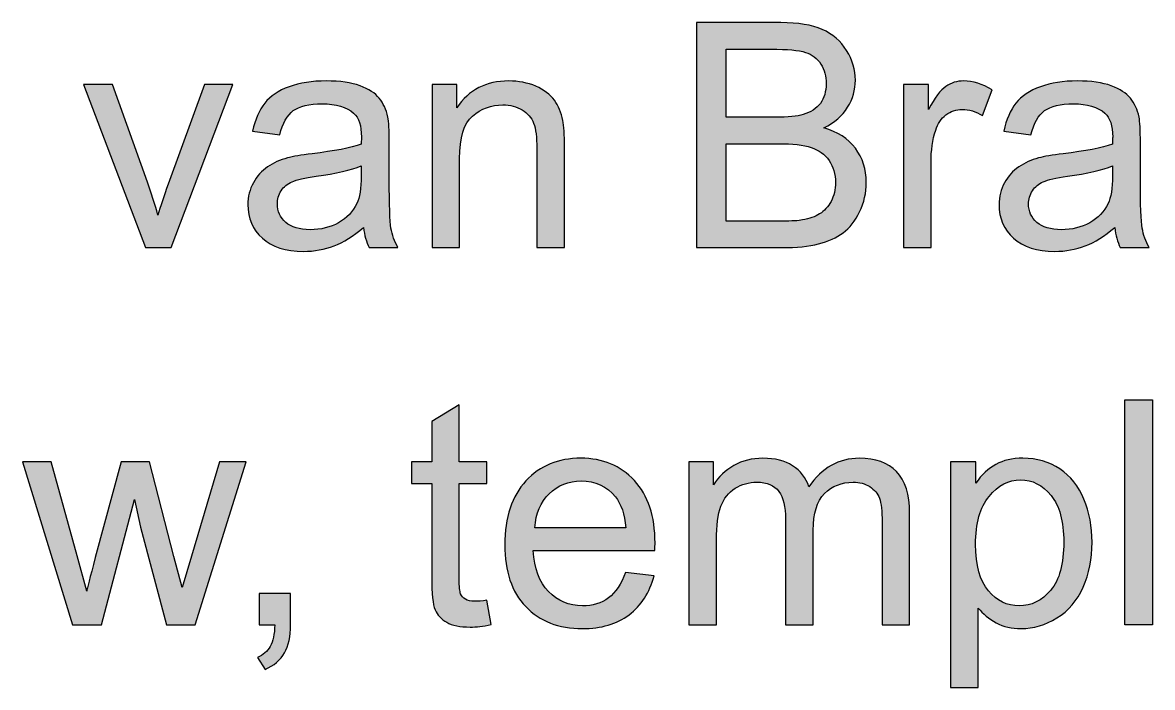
# Model space of a CAD drawing. Extents: x 65 to 355, y 40 to 244.
# Drawn here: x 228.62 to 240.04, y 40.79 to 47.5 of the extents above; entities that cross this region are included whole.
import ezdxf

# ---------------------------------------------------------------- set-up
doc = ezdxf.new("R2010")
doc.units = 0
doc.header["$MEASUREMENT"] = 0
doc.layers.add('COPYRIGHT_NOTICE', color=7, linetype='CONTINUOUS')

# ---------------------------------------------------------------- blocks, each defined once
blk = doc.blocks.new('BLOCK_7')
at = {"layer": 'COPYRIGHT_NOTICE'}
h = blk.add_hatch(color=7, dxfattribs=at)
h.dxf.hatch_style = 2
edge = h.paths.add_edge_path()
edge.add_spline(control_points=[(235.43, 45.23), (235.43, 45.23), (235.43, 47.502), (235.43, 47.502), (235.43, 47.502), (236.283, 47.502), (236.283, 47.502), (236.457, 47.502), (236.596, 47.479), (236.701, 47.433), (236.806, 47.387), (236.888, 47.317), (236.947, 47.221), (237.007, 47.125), (237.036, 47.025), (237.036, 46.921), (237.036, 46.824), (237.01, 46.732), (236.957, 46.647), (236.904, 46.561), (236.825, 46.492), (236.718, 46.439), (236.856, 46.399), (236.962, 46.33), (237.036, 46.233), (237.109, 46.135), (237.146, 46.021), (237.146, 45.888), (237.146, 45.782), (237.124, 45.683), (237.079, 45.592), (237.034, 45.5), (236.978, 45.429), (236.912, 45.38), (236.846, 45.33), (236.763, 45.293), (236.664, 45.268), (236.564, 45.242), (236.441, 45.23), (236.297, 45.23), (236.297, 45.23), (235.43, 45.23), (235.43, 45.23)], knot_values=[0, 0, 0, 0, 1, 1, 1, 2, 2, 2, 3, 3, 3, 4, 4, 4, 5, 5, 5, 6, 6, 6, 7, 7, 7, 8, 8, 8, 9, 9, 9, 10, 10, 10, 11, 11, 11, 12, 12, 12, 13, 13, 13, 14, 14, 14, 14], degree=3, periodic=1)
edge = h.paths.add_edge_path()
edge.add_spline(control_points=[(235.731, 46.547), (235.731, 46.547), (236.222, 46.547), (236.222, 46.547), (236.356, 46.547), (236.451, 46.556), (236.509, 46.574), (236.586, 46.596), (236.643, 46.634), (236.682, 46.687), (236.721, 46.74), (236.74, 46.806), (236.74, 46.885), (236.74, 46.961), (236.722, 47.027), (236.686, 47.084), (236.65, 47.142), (236.598, 47.181), (236.531, 47.202), (236.464, 47.224), (236.348, 47.234), (236.185, 47.234), (236.185, 47.234), (235.731, 47.234), (235.731, 47.234), (235.731, 47.234), (235.731, 46.547), (235.731, 46.547)], knot_values=[0, 0, 0, 0, 1, 1, 1, 2, 2, 2, 3, 3, 3, 4, 4, 4, 5, 5, 5, 6, 6, 6, 7, 7, 7, 8, 8, 8, 9, 9, 9, 9], degree=3, periodic=1)
edge = h.paths.add_edge_path()
edge.add_spline(control_points=[(235.731, 45.498), (235.731, 45.498), (236.297, 45.498), (236.297, 45.498), (236.394, 45.498), (236.462, 45.501), (236.501, 45.509), (236.571, 45.521), (236.629, 45.542), (236.675, 45.571), (236.722, 45.6), (236.76, 45.642), (236.79, 45.697), (236.82, 45.752), (236.835, 45.816), (236.835, 45.888), (236.835, 45.973), (236.813, 46.047), (236.77, 46.11), (236.726, 46.172), (236.666, 46.216), (236.589, 46.241), (236.512, 46.267), (236.401, 46.279), (236.257, 46.279), (236.257, 46.279), (235.731, 46.279), (235.731, 46.279), (235.731, 46.279), (235.731, 45.498), (235.731, 45.498)], knot_values=[0, 0, 0, 0, 1, 1, 1, 2, 2, 2, 3, 3, 3, 4, 4, 4, 5, 5, 5, 6, 6, 6, 7, 7, 7, 8, 8, 8, 9, 9, 9, 10, 10, 10, 10], degree=3, periodic=1)
h = blk.add_hatch(color=7, dxfattribs=at)
h.dxf.hatch_style = 2
edge = h.paths.add_edge_path()
edge.add_spline(control_points=[(232.068, 45.433), (231.964, 45.345), (231.865, 45.283), (231.769, 45.247), (231.674, 45.211), (231.571, 45.192), (231.461, 45.192), (231.281, 45.192), (231.142, 45.237), (231.045, 45.325), (230.947, 45.413), (230.899, 45.526), (230.899, 45.664), (230.899, 45.744), (230.917, 45.818), (230.954, 45.885), (230.991, 45.951), (231.039, 46.005), (231.098, 46.045), (231.158, 46.085), (231.224, 46.116), (231.299, 46.136), (231.354, 46.151), (231.436, 46.165), (231.547, 46.178), (231.772, 46.205), (231.938, 46.237), (232.044, 46.275), (232.045, 46.313), (232.046, 46.337), (232.046, 46.347), (232.046, 46.461), (232.02, 46.541), (231.967, 46.588), (231.896, 46.651), (231.79, 46.682), (231.649, 46.682), (231.518, 46.682), (231.421, 46.659), (231.358, 46.613), (231.296, 46.567), (231.25, 46.486), (231.22, 46.369), (231.22, 46.369), (230.947, 46.406), (230.947, 46.406), (230.972, 46.523), (231.013, 46.617), (231.069, 46.689), (231.126, 46.761), (231.208, 46.816), (231.316, 46.855), (231.423, 46.894), (231.548, 46.913), (231.69, 46.913), (231.83, 46.913), (231.944, 46.897), (232.032, 46.864), (232.12, 46.831), (232.185, 46.789), (232.226, 46.739), (232.267, 46.689), (232.296, 46.625), (232.313, 46.549), (232.322, 46.501), (232.327, 46.415), (232.327, 46.291), (232.327, 46.291), (232.327, 45.919), (232.327, 45.919), (232.327, 45.66), (232.333, 45.496), (232.344, 45.427), (232.357, 45.358), (232.38, 45.293), (232.415, 45.23), (232.415, 45.23), (232.124, 45.23), (232.124, 45.23), (232.095, 45.288), (232.076, 45.355), (232.068, 45.433)], knot_values=[0, 0, 0, 0, 1, 1, 1, 2, 2, 2, 3, 3, 3, 4, 4, 4, 5, 5, 5, 6, 6, 6, 7, 7, 7, 8, 8, 8, 9, 9, 9, 10, 10, 10, 11, 11, 11, 12, 12, 12, 13, 13, 13, 14, 14, 14, 15, 15, 15, 16, 16, 16, 17, 17, 17, 18, 18, 18, 19, 19, 19, 20, 20, 20, 21, 21, 21, 22, 22, 22, 23, 23, 23, 24, 24, 24, 25, 25, 25, 26, 26, 26, 27, 27, 27, 27], degree=3, periodic=1)
edge = h.paths.add_edge_path()
edge.add_spline(control_points=[(232.044, 46.056), (231.943, 46.014), (231.791, 45.979), (231.589, 45.95), (231.474, 45.934), (231.393, 45.915), (231.345, 45.895), (231.298, 45.874), (231.261, 45.844), (231.235, 45.804), (231.209, 45.764), (231.197, 45.72), (231.197, 45.671), (231.197, 45.597), (231.225, 45.535), (231.281, 45.485), (231.337, 45.436), (231.42, 45.411), (231.528, 45.411), (231.636, 45.411), (231.732, 45.435), (231.815, 45.481), (231.899, 45.529), (231.96, 45.593), (232, 45.675), (232.03, 45.737), (232.044, 45.83), (232.044, 45.954), (232.044, 45.954), (232.044, 46.056), (232.044, 46.056)], knot_values=[0, 0, 0, 0, 1, 1, 1, 2, 2, 2, 3, 3, 3, 4, 4, 4, 5, 5, 5, 6, 6, 6, 7, 7, 7, 8, 8, 8, 9, 9, 9, 10, 10, 10, 10], degree=3, periodic=1)
h = blk.add_hatch(color=7, dxfattribs=at)
h.dxf.hatch_style = 2
edge = h.paths.add_edge_path()
edge.add_spline(control_points=[(232.759, 45.23), (232.759, 45.23), (232.759, 46.876), (232.759, 46.876), (232.759, 46.876), (233.01, 46.876), (233.01, 46.876), (233.01, 46.876), (233.01, 46.642), (233.01, 46.642), (233.131, 46.823), (233.306, 46.913), (233.534, 46.913), (233.634, 46.913), (233.725, 46.895), (233.808, 46.86), (233.891, 46.824), (233.953, 46.777), (233.995, 46.719), (234.036, 46.661), (234.065, 46.593), (234.081, 46.513), (234.092, 46.462), (234.097, 46.371), (234.097, 46.242), (234.097, 46.242), (234.097, 45.23), (234.097, 45.23), (234.097, 45.23), (233.818, 45.23), (233.818, 45.23), (233.818, 45.23), (233.818, 46.231), (233.818, 46.231), (233.818, 46.345), (233.807, 46.43), (233.785, 46.486), (233.764, 46.543), (233.725, 46.587), (233.67, 46.621), (233.615, 46.655), (233.55, 46.671), (233.475, 46.671), (233.356, 46.671), (233.254, 46.634), (233.168, 46.558), (233.081, 46.483), (233.038, 46.34), (233.038, 46.129), (233.038, 46.129), (233.038, 45.23), (233.038, 45.23), (233.038, 45.23), (232.759, 45.23), (232.759, 45.23)], knot_values=[0, 0, 0, 0, 1, 1, 1, 2, 2, 2, 3, 3, 3, 4, 4, 4, 5, 5, 5, 6, 6, 6, 7, 7, 7, 8, 8, 8, 9, 9, 9, 10, 10, 10, 11, 11, 11, 12, 12, 12, 13, 13, 13, 14, 14, 14, 15, 15, 15, 16, 16, 16, 17, 17, 17, 18, 18, 18, 18], degree=3, periodic=1)
h = blk.add_hatch(color=7, dxfattribs=at)
h.dxf.hatch_style = 2
edge = h.paths.add_edge_path()
edge.add_spline(control_points=[(237.521, 45.23), (237.521, 45.23), (237.521, 46.876), (237.521, 46.876), (237.521, 46.876), (237.773, 46.876), (237.773, 46.876), (237.773, 46.876), (237.773, 46.626), (237.773, 46.626), (237.837, 46.743), (237.896, 46.82), (237.95, 46.857), (238.004, 46.895), (238.064, 46.913), (238.129, 46.913), (238.223, 46.913), (238.319, 46.883), (238.416, 46.823), (238.416, 46.823), (238.32, 46.564), (238.32, 46.564), (238.252, 46.605), (238.184, 46.625), (238.115, 46.625), (238.054, 46.625), (238, 46.607), (237.951, 46.57), (237.902, 46.533), (237.868, 46.482), (237.847, 46.417), (237.816, 46.318), (237.8, 46.209), (237.8, 46.092), (237.8, 46.092), (237.8, 45.23), (237.8, 45.23), (237.8, 45.23), (237.521, 45.23), (237.521, 45.23)], knot_values=[0, 0, 0, 0, 1, 1, 1, 2, 2, 2, 3, 3, 3, 4, 4, 4, 5, 5, 5, 6, 6, 6, 7, 7, 7, 8, 8, 8, 9, 9, 9, 10, 10, 10, 11, 11, 11, 12, 12, 12, 13, 13, 13, 13], degree=3, periodic=1)
h = blk.add_hatch(color=7, dxfattribs=at)
h.dxf.hatch_style = 2
edge = h.paths.add_edge_path()
edge.add_spline(control_points=[(239.656, 45.433), (239.553, 45.345), (239.453, 45.283), (239.358, 45.247), (239.262, 45.211), (239.16, 45.192), (239.05, 45.192), (238.869, 45.192), (238.73, 45.237), (238.633, 45.325), (238.536, 45.413), (238.487, 45.526), (238.487, 45.664), (238.487, 45.744), (238.506, 45.818), (238.543, 45.885), (238.579, 45.951), (238.627, 46.005), (238.687, 46.045), (238.746, 46.085), (238.813, 46.116), (238.887, 46.136), (238.942, 46.151), (239.025, 46.165), (239.135, 46.178), (239.361, 46.205), (239.526, 46.237), (239.633, 46.275), (239.634, 46.313), (239.635, 46.337), (239.635, 46.347), (239.635, 46.461), (239.608, 46.541), (239.556, 46.588), (239.484, 46.651), (239.378, 46.682), (239.238, 46.682), (239.107, 46.682), (239.01, 46.659), (238.947, 46.613), (238.885, 46.567), (238.838, 46.486), (238.808, 46.369), (238.808, 46.369), (238.535, 46.406), (238.535, 46.406), (238.56, 46.523), (238.601, 46.617), (238.658, 46.689), (238.715, 46.761), (238.797, 46.816), (238.905, 46.855), (239.012, 46.894), (239.136, 46.913), (239.278, 46.913), (239.419, 46.913), (239.533, 46.897), (239.621, 46.864), (239.708, 46.831), (239.773, 46.789), (239.814, 46.739), (239.856, 46.689), (239.885, 46.625), (239.901, 46.549), (239.911, 46.501), (239.915, 46.415), (239.915, 46.291), (239.915, 46.291), (239.915, 45.919), (239.915, 45.919), (239.915, 45.66), (239.921, 45.496), (239.933, 45.427), (239.945, 45.358), (239.968, 45.293), (240.004, 45.23), (240.004, 45.23), (239.712, 45.23), (239.712, 45.23), (239.683, 45.288), (239.665, 45.355), (239.656, 45.433)], knot_values=[0, 0, 0, 0, 1, 1, 1, 2, 2, 2, 3, 3, 3, 4, 4, 4, 5, 5, 5, 6, 6, 6, 7, 7, 7, 8, 8, 8, 9, 9, 9, 10, 10, 10, 11, 11, 11, 12, 12, 12, 13, 13, 13, 14, 14, 14, 15, 15, 15, 16, 16, 16, 17, 17, 17, 18, 18, 18, 19, 19, 19, 20, 20, 20, 21, 21, 21, 22, 22, 22, 23, 23, 23, 24, 24, 24, 25, 25, 25, 26, 26, 26, 27, 27, 27, 27], degree=3, periodic=1)
edge = h.paths.add_edge_path()
edge.add_spline(control_points=[(239.633, 46.056), (239.532, 46.014), (239.38, 45.979), (239.177, 45.95), (239.062, 45.934), (238.981, 45.915), (238.934, 45.895), (238.886, 45.874), (238.85, 45.844), (238.824, 45.804), (238.798, 45.764), (238.785, 45.72), (238.785, 45.671), (238.785, 45.597), (238.813, 45.535), (238.869, 45.485), (238.926, 45.436), (239.008, 45.411), (239.117, 45.411), (239.224, 45.411), (239.32, 45.435), (239.403, 45.481), (239.488, 45.529), (239.549, 45.593), (239.588, 45.675), (239.618, 45.737), (239.633, 45.83), (239.633, 45.954), (239.633, 45.954), (239.633, 46.056), (239.633, 46.056)], knot_values=[0, 0, 0, 0, 1, 1, 1, 2, 2, 2, 3, 3, 3, 4, 4, 4, 5, 5, 5, 6, 6, 6, 7, 7, 7, 8, 8, 8, 9, 9, 9, 10, 10, 10, 10], degree=3, periodic=1)
h = blk.add_hatch(color=7, dxfattribs=at)
h.dxf.hatch_style = 2
edge = h.paths.add_edge_path()
edge.add_spline(control_points=[(229.863, 45.23), (229.863, 45.23), (229.237, 46.876), (229.237, 46.876), (229.237, 46.876), (229.532, 46.876), (229.532, 46.876), (229.532, 46.876), (229.885, 45.89), (229.885, 45.89), (229.923, 45.784), (229.958, 45.673), (229.99, 45.558), (230.015, 45.645), (230.05, 45.749), (230.094, 45.871), (230.094, 45.871), (230.46, 46.876), (230.46, 46.876), (230.46, 46.876), (230.747, 46.876), (230.747, 46.876), (230.747, 46.876), (230.124, 45.23), (230.124, 45.23), (230.124, 45.23), (229.863, 45.23), (229.863, 45.23)], knot_values=[0, 0, 0, 0, 1, 1, 1, 2, 2, 2, 3, 3, 3, 4, 4, 4, 5, 5, 5, 6, 6, 6, 7, 7, 7, 8, 8, 8, 9, 9, 9, 9], degree=3, periodic=1)
h = blk.add_hatch(color=7, dxfattribs=at)
h.dxf.hatch_style = 2
edge = h.paths.add_edge_path()
edge.add_spline(control_points=[(233.314, 41.669), (233.314, 41.669), (233.355, 41.423), (233.355, 41.423), (233.276, 41.406), (233.206, 41.398), (233.144, 41.398), (233.042, 41.398), (232.964, 41.414), (232.908, 41.446), (232.852, 41.478), (232.813, 41.52), (232.79, 41.572), (232.768, 41.625), (232.756, 41.735), (232.756, 41.902), (232.756, 41.902), (232.756, 42.849), (232.756, 42.849), (232.756, 42.849), (232.552, 42.849), (232.552, 42.849), (232.552, 42.849), (232.552, 43.066), (232.552, 43.066), (232.552, 43.066), (232.756, 43.066), (232.756, 43.066), (232.756, 43.066), (232.756, 43.474), (232.756, 43.474), (232.756, 43.474), (233.034, 43.641), (233.034, 43.641), (233.034, 43.641), (233.034, 43.066), (233.034, 43.066), (233.034, 43.066), (233.314, 43.066), (233.314, 43.066), (233.314, 43.066), (233.314, 42.849), (233.314, 42.849), (233.314, 42.849), (233.034, 42.849), (233.034, 42.849), (233.034, 42.849), (233.034, 41.886), (233.034, 41.886), (233.034, 41.807), (233.039, 41.756), (233.048, 41.733), (233.058, 41.71), (233.074, 41.692), (233.097, 41.679), (233.119, 41.665), (233.15, 41.658), (233.192, 41.658), (233.223, 41.658), (233.264, 41.662), (233.314, 41.669)], knot_values=[0, 0, 0, 0, 1, 1, 1, 2, 2, 2, 3, 3, 3, 4, 4, 4, 5, 5, 5, 6, 6, 6, 7, 7, 7, 8, 8, 8, 9, 9, 9, 10, 10, 10, 11, 11, 11, 12, 12, 12, 13, 13, 13, 14, 14, 14, 15, 15, 15, 16, 16, 16, 17, 17, 17, 18, 18, 18, 19, 19, 19, 20, 20, 20, 20], degree=3, periodic=1)
h = blk.add_hatch(color=7, dxfattribs=at)
h.dxf.hatch_style = 2
h.paths.add_polyline_path([(239.757, 41.42), (239.757, 43.692), (240.036, 43.692), (240.036, 41.42)])
h = blk.add_hatch(color=7, dxfattribs=at)
h.dxf.hatch_style = 2
edge = h.paths.add_edge_path()
edge.add_spline(control_points=[(229.127, 41.42), (229.127, 41.42), (228.623, 43.066), (228.623, 43.066), (228.623, 43.066), (228.911, 43.066), (228.911, 43.066), (228.911, 43.066), (229.173, 42.116), (229.173, 42.116), (229.173, 42.116), (229.271, 41.762), (229.271, 41.762), (229.275, 41.78), (229.303, 41.893), (229.357, 42.102), (229.357, 42.102), (229.618, 43.066), (229.618, 43.066), (229.618, 43.066), (229.905, 43.066), (229.905, 43.066), (229.905, 43.066), (230.152, 42.111), (230.152, 42.111), (230.152, 42.111), (230.234, 41.797), (230.234, 41.797), (230.234, 41.797), (230.328, 42.114), (230.328, 42.114), (230.328, 42.114), (230.611, 43.066), (230.611, 43.066), (230.611, 43.066), (230.882, 43.066), (230.882, 43.066), (230.882, 43.066), (230.367, 41.42), (230.367, 41.42), (230.367, 41.42), (230.077, 41.42), (230.077, 41.42), (230.077, 41.42), (229.815, 42.406), (229.815, 42.406), (229.815, 42.406), (229.752, 42.686), (229.752, 42.686), (229.752, 42.686), (229.419, 41.42), (229.419, 41.42), (229.419, 41.42), (229.127, 41.42), (229.127, 41.42)], knot_values=[0, 0, 0, 0, 1, 1, 1, 2, 2, 2, 3, 3, 3, 4, 4, 4, 5, 5, 5, 6, 6, 6, 7, 7, 7, 8, 8, 8, 9, 9, 9, 10, 10, 10, 11, 11, 11, 12, 12, 12, 13, 13, 13, 14, 14, 14, 15, 15, 15, 16, 16, 16, 17, 17, 17, 18, 18, 18, 18], degree=3, periodic=1)
h = blk.add_hatch(color=7, dxfattribs=at)
h.dxf.hatch_style = 2
edge = h.paths.add_edge_path()
edge.add_spline(control_points=[(234.714, 41.95), (234.714, 41.95), (235.002, 41.914), (235.002, 41.914), (234.957, 41.746), (234.872, 41.615), (234.749, 41.522), (234.627, 41.429), (234.469, 41.382), (234.278, 41.382), (234.037, 41.382), (233.847, 41.457), (233.706, 41.605), (233.564, 41.753), (233.494, 41.961), (233.494, 42.229), (233.494, 42.506), (233.565, 42.721), (233.708, 42.874), (233.85, 43.027), (234.035, 43.103), (234.263, 43.103), (234.483, 43.103), (234.663, 43.028), (234.803, 42.878), (234.942, 42.728), (235.012, 42.518), (235.012, 42.246), (235.012, 42.229), (235.011, 42.204), (235.01, 42.171), (235.01, 42.171), (233.782, 42.171), (233.782, 42.171), (233.792, 41.991), (233.844, 41.852), (233.936, 41.756), (234.028, 41.66), (234.142, 41.612), (234.28, 41.612), (234.382, 41.612), (234.469, 41.639), (234.542, 41.693), (234.614, 41.746), (234.672, 41.832), (234.714, 41.95)], knot_values=[0, 0, 0, 0, 1, 1, 1, 2, 2, 2, 3, 3, 3, 4, 4, 4, 5, 5, 5, 6, 6, 6, 7, 7, 7, 8, 8, 8, 9, 9, 9, 10, 10, 10, 11, 11, 11, 12, 12, 12, 13, 13, 13, 14, 14, 14, 15, 15, 15, 15], degree=3, periodic=1)
edge = h.paths.add_edge_path()
edge.add_spline(control_points=[(233.798, 42.401), (233.798, 42.401), (234.717, 42.401), (234.717, 42.401), (234.705, 42.539), (234.67, 42.643), (234.612, 42.713), (234.523, 42.82), (234.407, 42.874), (234.266, 42.874), (234.138, 42.874), (234.03, 42.831), (233.943, 42.745), (233.855, 42.659), (233.807, 42.545), (233.798, 42.401)], knot_values=[0, 0, 0, 0, 1, 1, 1, 2, 2, 2, 3, 3, 3, 4, 4, 4, 5, 5, 5, 5], degree=3, periodic=1)
h = blk.add_hatch(color=7, dxfattribs=at)
h.dxf.hatch_style = 2
edge = h.paths.add_edge_path()
edge.add_spline(control_points=[(235.353, 41.42), (235.353, 41.42), (235.353, 43.066), (235.353, 43.066), (235.353, 43.066), (235.603, 43.066), (235.603, 43.066), (235.603, 43.066), (235.603, 42.835), (235.603, 42.835), (235.654, 42.916), (235.723, 42.981), (235.809, 43.03), (235.894, 43.079), (235.992, 43.103), (236.102, 43.103), (236.224, 43.103), (236.324, 43.078), (236.402, 43.027), (236.48, 42.977), (236.535, 42.906), (236.567, 42.815), (236.697, 43.007), (236.867, 43.103), (237.075, 43.103), (237.239, 43.103), (237.364, 43.058), (237.452, 42.968), (237.54, 42.877), (237.584, 42.738), (237.584, 42.55), (237.584, 42.55), (237.584, 41.42), (237.584, 41.42), (237.584, 41.42), (237.306, 41.42), (237.306, 41.42), (237.306, 41.42), (237.306, 42.457), (237.306, 42.457), (237.306, 42.568), (237.297, 42.649), (237.279, 42.698), (237.261, 42.747), (237.228, 42.786), (237.181, 42.816), (237.133, 42.846), (237.077, 42.861), (237.013, 42.861), (236.898, 42.861), (236.801, 42.823), (236.725, 42.746), (236.648, 42.669), (236.61, 42.546), (236.61, 42.376), (236.61, 42.376), (236.61, 41.42), (236.61, 41.42), (236.61, 41.42), (236.331, 41.42), (236.331, 41.42), (236.331, 41.42), (236.331, 42.489), (236.331, 42.489), (236.331, 42.613), (236.308, 42.706), (236.263, 42.768), (236.217, 42.83), (236.143, 42.861), (236.04, 42.861), (235.961, 42.861), (235.888, 42.841), (235.822, 42.799), (235.755, 42.758), (235.707, 42.697), (235.677, 42.618), (235.647, 42.538), (235.632, 42.424), (235.632, 42.274), (235.632, 42.274), (235.632, 41.42), (235.632, 41.42), (235.632, 41.42), (235.353, 41.42), (235.353, 41.42)], knot_values=[0, 0, 0, 0, 1, 1, 1, 2, 2, 2, 3, 3, 3, 4, 4, 4, 5, 5, 5, 6, 6, 6, 7, 7, 7, 8, 8, 8, 9, 9, 9, 10, 10, 10, 11, 11, 11, 12, 12, 12, 13, 13, 13, 14, 14, 14, 15, 15, 15, 16, 16, 16, 17, 17, 17, 18, 18, 18, 19, 19, 19, 20, 20, 20, 21, 21, 21, 22, 22, 22, 23, 23, 23, 24, 24, 24, 25, 25, 25, 26, 26, 26, 27, 27, 27, 28, 28, 28, 28], degree=3, periodic=1)
h = blk.add_hatch(color=7, dxfattribs=at)
h.dxf.hatch_style = 2
edge = h.paths.add_edge_path()
edge.add_spline(control_points=[(237.998, 40.789), (237.998, 40.789), (237.998, 43.066), (237.998, 43.066), (237.998, 43.066), (238.252, 43.066), (238.252, 43.066), (238.252, 43.066), (238.252, 42.852), (238.252, 42.852), (238.311, 42.936), (238.379, 42.999), (238.455, 43.041), (238.53, 43.082), (238.621, 43.103), (238.729, 43.103), (238.869, 43.103), (238.994, 43.067), (239.101, 42.995), (239.208, 42.922), (239.29, 42.82), (239.345, 42.689), (239.399, 42.557), (239.427, 42.412), (239.427, 42.255), (239.427, 42.087), (239.397, 41.935), (239.336, 41.8), (239.276, 41.665), (239.188, 41.562), (239.072, 41.49), (238.957, 41.418), (238.836, 41.382), (238.709, 41.382), (238.616, 41.382), (238.533, 41.402), (238.458, 41.441), (238.385, 41.481), (238.324, 41.53), (238.277, 41.59), (238.277, 41.59), (238.277, 40.789), (238.277, 40.789), (238.277, 40.789), (237.998, 40.789), (237.998, 40.789)], knot_values=[0, 0, 0, 0, 1, 1, 1, 2, 2, 2, 3, 3, 3, 4, 4, 4, 5, 5, 5, 6, 6, 6, 7, 7, 7, 8, 8, 8, 9, 9, 9, 10, 10, 10, 11, 11, 11, 12, 12, 12, 13, 13, 13, 14, 14, 14, 15, 15, 15, 15], degree=3, periodic=1)
edge = h.paths.add_edge_path()
edge.add_spline(control_points=[(238.25, 42.233), (238.25, 42.022), (238.293, 41.865), (238.379, 41.764), (238.464, 41.663), (238.568, 41.612), (238.69, 41.612), (238.814, 41.612), (238.92, 41.664), (239.009, 41.769), (239.097, 41.874), (239.141, 42.037), (239.141, 42.257), (239.141, 42.467), (239.098, 42.624), (239.012, 42.728), (238.926, 42.833), (238.823, 42.885), (238.703, 42.885), (238.584, 42.885), (238.479, 42.829), (238.387, 42.718), (238.296, 42.607), (238.25, 42.445), (238.25, 42.233)], knot_values=[0, 0, 0, 0, 1, 1, 1, 2, 2, 2, 3, 3, 3, 4, 4, 4, 5, 5, 5, 6, 6, 6, 7, 7, 7, 8, 8, 8, 8], degree=3, periodic=1)
h = blk.add_hatch(color=7, dxfattribs=at)
h.dxf.hatch_style = 2
edge = h.paths.add_edge_path()
edge.add_spline(control_points=[(231.013, 41.42), (231.013, 41.42), (231.013, 41.737), (231.013, 41.737), (231.013, 41.737), (231.331, 41.737), (231.331, 41.737), (231.331, 41.737), (231.331, 41.42), (231.331, 41.42), (231.331, 41.303), (231.31, 41.209), (231.269, 41.137), (231.228, 41.065), (231.162, 41.009), (231.072, 40.97), (231.072, 40.97), (230.995, 41.09), (230.995, 41.09), (231.054, 41.115), (231.097, 41.153), (231.125, 41.203), (231.153, 41.254), (231.168, 41.326), (231.171, 41.42), (231.171, 41.42), (231.013, 41.42), (231.013, 41.42)], knot_values=[0, 0, 0, 0, 1, 1, 1, 2, 2, 2, 3, 3, 3, 4, 4, 4, 5, 5, 5, 6, 6, 6, 7, 7, 7, 8, 8, 8, 9, 9, 9, 9], degree=3, periodic=1)
blk.add_lwpolyline([(239.757, 41.42), (239.757, 43.692), (240.036, 43.692), (240.036, 41.42), (239.757, 41.42)], dxfattribs=at)
for points, knots in [([(235.43, 45.23), (235.43, 45.23), (235.43, 47.502), (235.43, 47.502), (235.43, 47.502), (236.283, 47.502), (236.283, 47.502), (236.457, 47.502), (236.596, 47.479), (236.701, 47.433), (236.806, 47.387), (236.888, 47.317), (236.947, 47.221), (237.007, 47.125), (237.036, 47.025), (237.036, 46.921), (237.036, 46.824), (237.01, 46.732), (236.957, 46.647), (236.904, 46.561), (236.825, 46.492), (236.718, 46.439), (236.856, 46.399), (236.962, 46.33), (237.036, 46.233), (237.109, 46.135), (237.146, 46.021), (237.146, 45.888), (237.146, 45.782), (237.124, 45.683), (237.079, 45.592), (237.034, 45.5), (236.978, 45.429), (236.912, 45.38), (236.846, 45.33), (236.763, 45.293), (236.664, 45.268), (236.564, 45.242), (236.441, 45.23), (236.297, 45.23), (236.297, 45.23), (235.43, 45.23), (235.43, 45.23)], [0, 0, 0, 0, 1, 1, 1, 2, 2, 2, 3, 3, 3, 4, 4, 4, 5, 5, 5, 6, 6, 6, 7, 7, 7, 8, 8, 8, 9, 9, 9, 10, 10, 10, 11, 11, 11, 12, 12, 12, 13, 13, 13, 14, 14, 14, 14]), ([(235.731, 46.547), (235.731, 46.547), (236.222, 46.547), (236.222, 46.547), (236.356, 46.547), (236.451, 46.556), (236.509, 46.574), (236.586, 46.596), (236.643, 46.634), (236.682, 46.687), (236.721, 46.74), (236.74, 46.806), (236.74, 46.885), (236.74, 46.961), (236.722, 47.027), (236.686, 47.084), (236.65, 47.142), (236.598, 47.181), (236.531, 47.202), (236.464, 47.224), (236.348, 47.234), (236.185, 47.234), (236.185, 47.234), (235.731, 47.234), (235.731, 47.234), (235.731, 47.234), (235.731, 46.547), (235.731, 46.547)], [0, 0, 0, 0, 1, 1, 1, 2, 2, 2, 3, 3, 3, 4, 4, 4, 5, 5, 5, 6, 6, 6, 7, 7, 7, 8, 8, 8, 9, 9, 9, 9]), ([(232.068, 45.433), (231.964, 45.345), (231.865, 45.283), (231.769, 45.247), (231.674, 45.211), (231.571, 45.192), (231.461, 45.192), (231.281, 45.192), (231.142, 45.237), (231.045, 45.325), (230.947, 45.413), (230.899, 45.526), (230.899, 45.664), (230.899, 45.744), (230.917, 45.818), (230.954, 45.885), (230.991, 45.951), (231.039, 46.005), (231.098, 46.045), (231.158, 46.085), (231.224, 46.116), (231.299, 46.136), (231.354, 46.151), (231.436, 46.165), (231.547, 46.178), (231.772, 46.205), (231.938, 46.237), (232.044, 46.275), (232.045, 46.313), (232.046, 46.337), (232.046, 46.347), (232.046, 46.461), (232.02, 46.541), (231.967, 46.588), (231.896, 46.651), (231.79, 46.682), (231.649, 46.682), (231.518, 46.682), (231.421, 46.659), (231.358, 46.613), (231.296, 46.567), (231.25, 46.486), (231.22, 46.369), (231.22, 46.369), (230.947, 46.406), (230.947, 46.406), (230.972, 46.523), (231.013, 46.617), (231.069, 46.689), (231.126, 46.761), (231.208, 46.816), (231.316, 46.855), (231.423, 46.894), (231.548, 46.913), (231.69, 46.913), (231.83, 46.913), (231.944, 46.897), (232.032, 46.864), (232.12, 46.831), (232.185, 46.789), (232.226, 46.739), (232.267, 46.689), (232.296, 46.625), (232.313, 46.549), (232.322, 46.501), (232.327, 46.415), (232.327, 46.291), (232.327, 46.291), (232.327, 45.919), (232.327, 45.919), (232.327, 45.66), (232.333, 45.496), (232.344, 45.427), (232.357, 45.358), (232.38, 45.293), (232.415, 45.23), (232.415, 45.23), (232.124, 45.23), (232.124, 45.23), (232.095, 45.288), (232.076, 45.355), (232.068, 45.433)], [0, 0, 0, 0, 1, 1, 1, 2, 2, 2, 3, 3, 3, 4, 4, 4, 5, 5, 5, 6, 6, 6, 7, 7, 7, 8, 8, 8, 9, 9, 9, 10, 10, 10, 11, 11, 11, 12, 12, 12, 13, 13, 13, 14, 14, 14, 15, 15, 15, 16, 16, 16, 17, 17, 17, 18, 18, 18, 19, 19, 19, 20, 20, 20, 21, 21, 21, 22, 22, 22, 23, 23, 23, 24, 24, 24, 25, 25, 25, 26, 26, 26, 27, 27, 27, 27]), ([(232.759, 45.23), (232.759, 45.23), (232.759, 46.876), (232.759, 46.876), (232.759, 46.876), (233.01, 46.876), (233.01, 46.876), (233.01, 46.876), (233.01, 46.642), (233.01, 46.642), (233.131, 46.823), (233.306, 46.913), (233.534, 46.913), (233.634, 46.913), (233.725, 46.895), (233.808, 46.86), (233.891, 46.824), (233.953, 46.777), (233.995, 46.719), (234.036, 46.661), (234.065, 46.593), (234.081, 46.513), (234.092, 46.462), (234.097, 46.371), (234.097, 46.242), (234.097, 46.242), (234.097, 45.23), (234.097, 45.23), (234.097, 45.23), (233.818, 45.23), (233.818, 45.23), (233.818, 45.23), (233.818, 46.231), (233.818, 46.231), (233.818, 46.345), (233.807, 46.43), (233.785, 46.486), (233.764, 46.543), (233.725, 46.587), (233.67, 46.621), (233.615, 46.655), (233.55, 46.671), (233.475, 46.671), (233.356, 46.671), (233.254, 46.634), (233.168, 46.558), (233.081, 46.483), (233.038, 46.34), (233.038, 46.129), (233.038, 46.129), (233.038, 45.23), (233.038, 45.23), (233.038, 45.23), (232.759, 45.23), (232.759, 45.23)], [0, 0, 0, 0, 1, 1, 1, 2, 2, 2, 3, 3, 3, 4, 4, 4, 5, 5, 5, 6, 6, 6, 7, 7, 7, 8, 8, 8, 9, 9, 9, 10, 10, 10, 11, 11, 11, 12, 12, 12, 13, 13, 13, 14, 14, 14, 15, 15, 15, 16, 16, 16, 17, 17, 17, 18, 18, 18, 18]), ([(237.521, 45.23), (237.521, 45.23), (237.521, 46.876), (237.521, 46.876), (237.521, 46.876), (237.773, 46.876), (237.773, 46.876), (237.773, 46.876), (237.773, 46.626), (237.773, 46.626), (237.837, 46.743), (237.896, 46.82), (237.95, 46.857), (238.004, 46.895), (238.064, 46.913), (238.129, 46.913), (238.223, 46.913), (238.319, 46.883), (238.416, 46.823), (238.416, 46.823), (238.32, 46.564), (238.32, 46.564), (238.252, 46.605), (238.184, 46.625), (238.115, 46.625), (238.054, 46.625), (238, 46.607), (237.951, 46.57), (237.902, 46.533), (237.868, 46.482), (237.847, 46.417), (237.816, 46.318), (237.8, 46.209), (237.8, 46.092), (237.8, 46.092), (237.8, 45.23), (237.8, 45.23), (237.8, 45.23), (237.521, 45.23), (237.521, 45.23)], [0, 0, 0, 0, 1, 1, 1, 2, 2, 2, 3, 3, 3, 4, 4, 4, 5, 5, 5, 6, 6, 6, 7, 7, 7, 8, 8, 8, 9, 9, 9, 10, 10, 10, 11, 11, 11, 12, 12, 12, 13, 13, 13, 13]), ([(239.656, 45.433), (239.553, 45.345), (239.453, 45.283), (239.358, 45.247), (239.262, 45.211), (239.16, 45.192), (239.05, 45.192), (238.869, 45.192), (238.73, 45.237), (238.633, 45.325), (238.536, 45.413), (238.487, 45.526), (238.487, 45.664), (238.487, 45.744), (238.506, 45.818), (238.543, 45.885), (238.579, 45.951), (238.627, 46.005), (238.687, 46.045), (238.746, 46.085), (238.813, 46.116), (238.887, 46.136), (238.942, 46.151), (239.025, 46.165), (239.135, 46.178), (239.361, 46.205), (239.526, 46.237), (239.633, 46.275), (239.634, 46.313), (239.635, 46.337), (239.635, 46.347), (239.635, 46.461), (239.608, 46.541), (239.556, 46.588), (239.484, 46.651), (239.378, 46.682), (239.238, 46.682), (239.107, 46.682), (239.01, 46.659), (238.947, 46.613), (238.885, 46.567), (238.838, 46.486), (238.808, 46.369), (238.808, 46.369), (238.535, 46.406), (238.535, 46.406), (238.56, 46.523), (238.601, 46.617), (238.658, 46.689), (238.715, 46.761), (238.797, 46.816), (238.905, 46.855), (239.012, 46.894), (239.136, 46.913), (239.278, 46.913), (239.419, 46.913), (239.533, 46.897), (239.621, 46.864), (239.708, 46.831), (239.773, 46.789), (239.814, 46.739), (239.856, 46.689), (239.885, 46.625), (239.901, 46.549), (239.911, 46.501), (239.915, 46.415), (239.915, 46.291), (239.915, 46.291), (239.915, 45.919), (239.915, 45.919), (239.915, 45.66), (239.921, 45.496), (239.933, 45.427), (239.945, 45.358), (239.968, 45.293), (240.004, 45.23), (240.004, 45.23), (239.712, 45.23), (239.712, 45.23), (239.683, 45.288), (239.665, 45.355), (239.656, 45.433)], [0, 0, 0, 0, 1, 1, 1, 2, 2, 2, 3, 3, 3, 4, 4, 4, 5, 5, 5, 6, 6, 6, 7, 7, 7, 8, 8, 8, 9, 9, 9, 10, 10, 10, 11, 11, 11, 12, 12, 12, 13, 13, 13, 14, 14, 14, 15, 15, 15, 16, 16, 16, 17, 17, 17, 18, 18, 18, 19, 19, 19, 20, 20, 20, 21, 21, 21, 22, 22, 22, 23, 23, 23, 24, 24, 24, 25, 25, 25, 26, 26, 26, 27, 27, 27, 27]), ([(229.863, 45.23), (229.863, 45.23), (229.237, 46.876), (229.237, 46.876), (229.237, 46.876), (229.532, 46.876), (229.532, 46.876), (229.532, 46.876), (229.885, 45.89), (229.885, 45.89), (229.923, 45.784), (229.958, 45.673), (229.99, 45.558), (230.015, 45.645), (230.05, 45.749), (230.094, 45.871), (230.094, 45.871), (230.46, 46.876), (230.46, 46.876), (230.46, 46.876), (230.747, 46.876), (230.747, 46.876), (230.747, 46.876), (230.124, 45.23), (230.124, 45.23), (230.124, 45.23), (229.863, 45.23), (229.863, 45.23)], [0, 0, 0, 0, 1, 1, 1, 2, 2, 2, 3, 3, 3, 4, 4, 4, 5, 5, 5, 6, 6, 6, 7, 7, 7, 8, 8, 8, 9, 9, 9, 9]), ([(235.731, 45.498), (235.731, 45.498), (236.297, 45.498), (236.297, 45.498), (236.394, 45.498), (236.462, 45.501), (236.501, 45.509), (236.571, 45.521), (236.629, 45.542), (236.675, 45.571), (236.722, 45.6), (236.76, 45.642), (236.79, 45.697), (236.82, 45.752), (236.835, 45.816), (236.835, 45.888), (236.835, 45.973), (236.813, 46.047), (236.77, 46.11), (236.726, 46.172), (236.666, 46.216), (236.589, 46.241), (236.512, 46.267), (236.401, 46.279), (236.257, 46.279), (236.257, 46.279), (235.731, 46.279), (235.731, 46.279), (235.731, 46.279), (235.731, 45.498), (235.731, 45.498)], [0, 0, 0, 0, 1, 1, 1, 2, 2, 2, 3, 3, 3, 4, 4, 4, 5, 5, 5, 6, 6, 6, 7, 7, 7, 8, 8, 8, 9, 9, 9, 10, 10, 10, 10]), ([(232.044, 46.056), (231.943, 46.014), (231.791, 45.979), (231.589, 45.95), (231.474, 45.934), (231.393, 45.915), (231.345, 45.895), (231.298, 45.874), (231.261, 45.844), (231.235, 45.804), (231.209, 45.764), (231.197, 45.72), (231.197, 45.671), (231.197, 45.597), (231.225, 45.535), (231.281, 45.485), (231.337, 45.436), (231.42, 45.411), (231.528, 45.411), (231.636, 45.411), (231.732, 45.435), (231.815, 45.481), (231.899, 45.529), (231.96, 45.593), (232, 45.675), (232.03, 45.737), (232.044, 45.83), (232.044, 45.954), (232.044, 45.954), (232.044, 46.056), (232.044, 46.056)], [0, 0, 0, 0, 1, 1, 1, 2, 2, 2, 3, 3, 3, 4, 4, 4, 5, 5, 5, 6, 6, 6, 7, 7, 7, 8, 8, 8, 9, 9, 9, 10, 10, 10, 10]), ([(239.633, 46.056), (239.532, 46.014), (239.38, 45.979), (239.177, 45.95), (239.062, 45.934), (238.981, 45.915), (238.934, 45.895), (238.886, 45.874), (238.85, 45.844), (238.824, 45.804), (238.798, 45.764), (238.785, 45.72), (238.785, 45.671), (238.785, 45.597), (238.813, 45.535), (238.869, 45.485), (238.926, 45.436), (239.008, 45.411), (239.117, 45.411), (239.224, 45.411), (239.32, 45.435), (239.403, 45.481), (239.488, 45.529), (239.549, 45.593), (239.588, 45.675), (239.618, 45.737), (239.633, 45.83), (239.633, 45.954), (239.633, 45.954), (239.633, 46.056), (239.633, 46.056)], [0, 0, 0, 0, 1, 1, 1, 2, 2, 2, 3, 3, 3, 4, 4, 4, 5, 5, 5, 6, 6, 6, 7, 7, 7, 8, 8, 8, 9, 9, 9, 10, 10, 10, 10]), ([(233.314, 41.669), (233.314, 41.669), (233.355, 41.423), (233.355, 41.423), (233.276, 41.406), (233.206, 41.398), (233.144, 41.398), (233.042, 41.398), (232.964, 41.414), (232.908, 41.446), (232.852, 41.478), (232.813, 41.52), (232.79, 41.572), (232.768, 41.625), (232.756, 41.735), (232.756, 41.902), (232.756, 41.902), (232.756, 42.849), (232.756, 42.849), (232.756, 42.849), (232.552, 42.849), (232.552, 42.849), (232.552, 42.849), (232.552, 43.066), (232.552, 43.066), (232.552, 43.066), (232.756, 43.066), (232.756, 43.066), (232.756, 43.066), (232.756, 43.474), (232.756, 43.474), (232.756, 43.474), (233.034, 43.641), (233.034, 43.641), (233.034, 43.641), (233.034, 43.066), (233.034, 43.066), (233.034, 43.066), (233.314, 43.066), (233.314, 43.066), (233.314, 43.066), (233.314, 42.849), (233.314, 42.849), (233.314, 42.849), (233.034, 42.849), (233.034, 42.849), (233.034, 42.849), (233.034, 41.886), (233.034, 41.886), (233.034, 41.807), (233.039, 41.756), (233.048, 41.733), (233.058, 41.71), (233.074, 41.692), (233.097, 41.679), (233.119, 41.665), (233.15, 41.658), (233.192, 41.658), (233.223, 41.658), (233.264, 41.662), (233.314, 41.669)], [0, 0, 0, 0, 1, 1, 1, 2, 2, 2, 3, 3, 3, 4, 4, 4, 5, 5, 5, 6, 6, 6, 7, 7, 7, 8, 8, 8, 9, 9, 9, 10, 10, 10, 11, 11, 11, 12, 12, 12, 13, 13, 13, 14, 14, 14, 15, 15, 15, 16, 16, 16, 17, 17, 17, 18, 18, 18, 19, 19, 19, 20, 20, 20, 20]), ([(229.127, 41.42), (229.127, 41.42), (228.623, 43.066), (228.623, 43.066), (228.623, 43.066), (228.911, 43.066), (228.911, 43.066), (228.911, 43.066), (229.173, 42.116), (229.173, 42.116), (229.173, 42.116), (229.271, 41.762), (229.271, 41.762), (229.275, 41.78), (229.303, 41.893), (229.357, 42.102), (229.357, 42.102), (229.618, 43.066), (229.618, 43.066), (229.618, 43.066), (229.905, 43.066), (229.905, 43.066), (229.905, 43.066), (230.152, 42.111), (230.152, 42.111), (230.152, 42.111), (230.234, 41.797), (230.234, 41.797), (230.234, 41.797), (230.328, 42.114), (230.328, 42.114), (230.328, 42.114), (230.611, 43.066), (230.611, 43.066), (230.611, 43.066), (230.882, 43.066), (230.882, 43.066), (230.882, 43.066), (230.367, 41.42), (230.367, 41.42), (230.367, 41.42), (230.077, 41.42), (230.077, 41.42), (230.077, 41.42), (229.815, 42.406), (229.815, 42.406), (229.815, 42.406), (229.752, 42.686), (229.752, 42.686), (229.752, 42.686), (229.419, 41.42), (229.419, 41.42), (229.419, 41.42), (229.127, 41.42), (229.127, 41.42)], [0, 0, 0, 0, 1, 1, 1, 2, 2, 2, 3, 3, 3, 4, 4, 4, 5, 5, 5, 6, 6, 6, 7, 7, 7, 8, 8, 8, 9, 9, 9, 10, 10, 10, 11, 11, 11, 12, 12, 12, 13, 13, 13, 14, 14, 14, 15, 15, 15, 16, 16, 16, 17, 17, 17, 18, 18, 18, 18]), ([(234.714, 41.95), (234.714, 41.95), (235.002, 41.914), (235.002, 41.914), (234.957, 41.746), (234.872, 41.615), (234.749, 41.522), (234.627, 41.429), (234.469, 41.382), (234.278, 41.382), (234.037, 41.382), (233.847, 41.457), (233.706, 41.605), (233.564, 41.753), (233.494, 41.961), (233.494, 42.229), (233.494, 42.506), (233.565, 42.721), (233.708, 42.874), (233.85, 43.027), (234.035, 43.103), (234.263, 43.103), (234.483, 43.103), (234.663, 43.028), (234.803, 42.878), (234.942, 42.728), (235.012, 42.518), (235.012, 42.246), (235.012, 42.229), (235.011, 42.204), (235.01, 42.171), (235.01, 42.171), (233.782, 42.171), (233.782, 42.171), (233.792, 41.991), (233.844, 41.852), (233.936, 41.756), (234.028, 41.66), (234.142, 41.612), (234.28, 41.612), (234.382, 41.612), (234.469, 41.639), (234.542, 41.693), (234.614, 41.746), (234.672, 41.832), (234.714, 41.95)], [0, 0, 0, 0, 1, 1, 1, 2, 2, 2, 3, 3, 3, 4, 4, 4, 5, 5, 5, 6, 6, 6, 7, 7, 7, 8, 8, 8, 9, 9, 9, 10, 10, 10, 11, 11, 11, 12, 12, 12, 13, 13, 13, 14, 14, 14, 15, 15, 15, 15]), ([(235.353, 41.42), (235.353, 41.42), (235.353, 43.066), (235.353, 43.066), (235.353, 43.066), (235.603, 43.066), (235.603, 43.066), (235.603, 43.066), (235.603, 42.835), (235.603, 42.835), (235.654, 42.916), (235.723, 42.981), (235.809, 43.03), (235.894, 43.079), (235.992, 43.103), (236.102, 43.103), (236.224, 43.103), (236.324, 43.078), (236.402, 43.027), (236.48, 42.977), (236.535, 42.906), (236.567, 42.815), (236.697, 43.007), (236.867, 43.103), (237.075, 43.103), (237.239, 43.103), (237.364, 43.058), (237.452, 42.968), (237.54, 42.877), (237.584, 42.738), (237.584, 42.55), (237.584, 42.55), (237.584, 41.42), (237.584, 41.42), (237.584, 41.42), (237.306, 41.42), (237.306, 41.42), (237.306, 41.42), (237.306, 42.457), (237.306, 42.457), (237.306, 42.568), (237.297, 42.649), (237.279, 42.698), (237.261, 42.747), (237.228, 42.786), (237.181, 42.816), (237.133, 42.846), (237.077, 42.861), (237.013, 42.861), (236.898, 42.861), (236.801, 42.823), (236.725, 42.746), (236.648, 42.669), (236.61, 42.546), (236.61, 42.376), (236.61, 42.376), (236.61, 41.42), (236.61, 41.42), (236.61, 41.42), (236.331, 41.42), (236.331, 41.42), (236.331, 41.42), (236.331, 42.489), (236.331, 42.489), (236.331, 42.613), (236.308, 42.706), (236.263, 42.768), (236.217, 42.83), (236.143, 42.861), (236.04, 42.861), (235.961, 42.861), (235.888, 42.841), (235.822, 42.799), (235.755, 42.758), (235.707, 42.697), (235.677, 42.618), (235.647, 42.538), (235.632, 42.424), (235.632, 42.274), (235.632, 42.274), (235.632, 41.42), (235.632, 41.42), (235.632, 41.42), (235.353, 41.42), (235.353, 41.42)], [0, 0, 0, 0, 1, 1, 1, 2, 2, 2, 3, 3, 3, 4, 4, 4, 5, 5, 5, 6, 6, 6, 7, 7, 7, 8, 8, 8, 9, 9, 9, 10, 10, 10, 11, 11, 11, 12, 12, 12, 13, 13, 13, 14, 14, 14, 15, 15, 15, 16, 16, 16, 17, 17, 17, 18, 18, 18, 19, 19, 19, 20, 20, 20, 21, 21, 21, 22, 22, 22, 23, 23, 23, 24, 24, 24, 25, 25, 25, 26, 26, 26, 27, 27, 27, 28, 28, 28, 28]), ([(237.998, 40.789), (237.998, 40.789), (237.998, 43.066), (237.998, 43.066), (237.998, 43.066), (238.252, 43.066), (238.252, 43.066), (238.252, 43.066), (238.252, 42.852), (238.252, 42.852), (238.311, 42.936), (238.379, 42.999), (238.455, 43.041), (238.53, 43.082), (238.621, 43.103), (238.729, 43.103), (238.869, 43.103), (238.994, 43.067), (239.101, 42.995), (239.208, 42.922), (239.29, 42.82), (239.345, 42.689), (239.399, 42.557), (239.427, 42.412), (239.427, 42.255), (239.427, 42.087), (239.397, 41.935), (239.336, 41.8), (239.276, 41.665), (239.188, 41.562), (239.072, 41.49), (238.957, 41.418), (238.836, 41.382), (238.709, 41.382), (238.616, 41.382), (238.533, 41.402), (238.458, 41.441), (238.385, 41.481), (238.324, 41.53), (238.277, 41.59), (238.277, 41.59), (238.277, 40.789), (238.277, 40.789), (238.277, 40.789), (237.998, 40.789), (237.998, 40.789)], [0, 0, 0, 0, 1, 1, 1, 2, 2, 2, 3, 3, 3, 4, 4, 4, 5, 5, 5, 6, 6, 6, 7, 7, 7, 8, 8, 8, 9, 9, 9, 10, 10, 10, 11, 11, 11, 12, 12, 12, 13, 13, 13, 14, 14, 14, 15, 15, 15, 15]), ([(233.798, 42.401), (233.798, 42.401), (234.717, 42.401), (234.717, 42.401), (234.705, 42.539), (234.67, 42.643), (234.612, 42.713), (234.523, 42.82), (234.407, 42.874), (234.266, 42.874), (234.138, 42.874), (234.03, 42.831), (233.943, 42.745), (233.855, 42.659), (233.807, 42.545), (233.798, 42.401)], [0, 0, 0, 0, 1, 1, 1, 2, 2, 2, 3, 3, 3, 4, 4, 4, 5, 5, 5, 5]), ([(238.25, 42.233), (238.25, 42.022), (238.293, 41.865), (238.379, 41.764), (238.464, 41.663), (238.568, 41.612), (238.69, 41.612), (238.814, 41.612), (238.92, 41.664), (239.009, 41.769), (239.097, 41.874), (239.141, 42.037), (239.141, 42.257), (239.141, 42.467), (239.098, 42.624), (239.012, 42.728), (238.926, 42.833), (238.823, 42.885), (238.703, 42.885), (238.584, 42.885), (238.479, 42.829), (238.387, 42.718), (238.296, 42.607), (238.25, 42.445), (238.25, 42.233)], [0, 0, 0, 0, 1, 1, 1, 2, 2, 2, 3, 3, 3, 4, 4, 4, 5, 5, 5, 6, 6, 6, 7, 7, 7, 8, 8, 8, 8]), ([(231.013, 41.42), (231.013, 41.42), (231.013, 41.737), (231.013, 41.737), (231.013, 41.737), (231.331, 41.737), (231.331, 41.737), (231.331, 41.737), (231.331, 41.42), (231.331, 41.42), (231.331, 41.303), (231.31, 41.209), (231.269, 41.137), (231.228, 41.065), (231.162, 41.009), (231.072, 40.97), (231.072, 40.97), (230.995, 41.09), (230.995, 41.09), (231.054, 41.115), (231.097, 41.153), (231.125, 41.203), (231.153, 41.254), (231.168, 41.326), (231.171, 41.42), (231.171, 41.42), (231.013, 41.42), (231.013, 41.42)], [0, 0, 0, 0, 1, 1, 1, 2, 2, 2, 3, 3, 3, 4, 4, 4, 5, 5, 5, 6, 6, 6, 7, 7, 7, 8, 8, 8, 9, 9, 9, 9])]:
    blk.add_open_spline(points, degree=3, knots=knots, dxfattribs=at)

msp = doc.modelspace()

# ---------------------------------------------------------------- block references
at = {"layer": 'COPYRIGHT_NOTICE'}
msp.add_blockref('BLOCK_7', (0, 0), dxfattribs=at)

doc.saveas('drawing.dxf')
